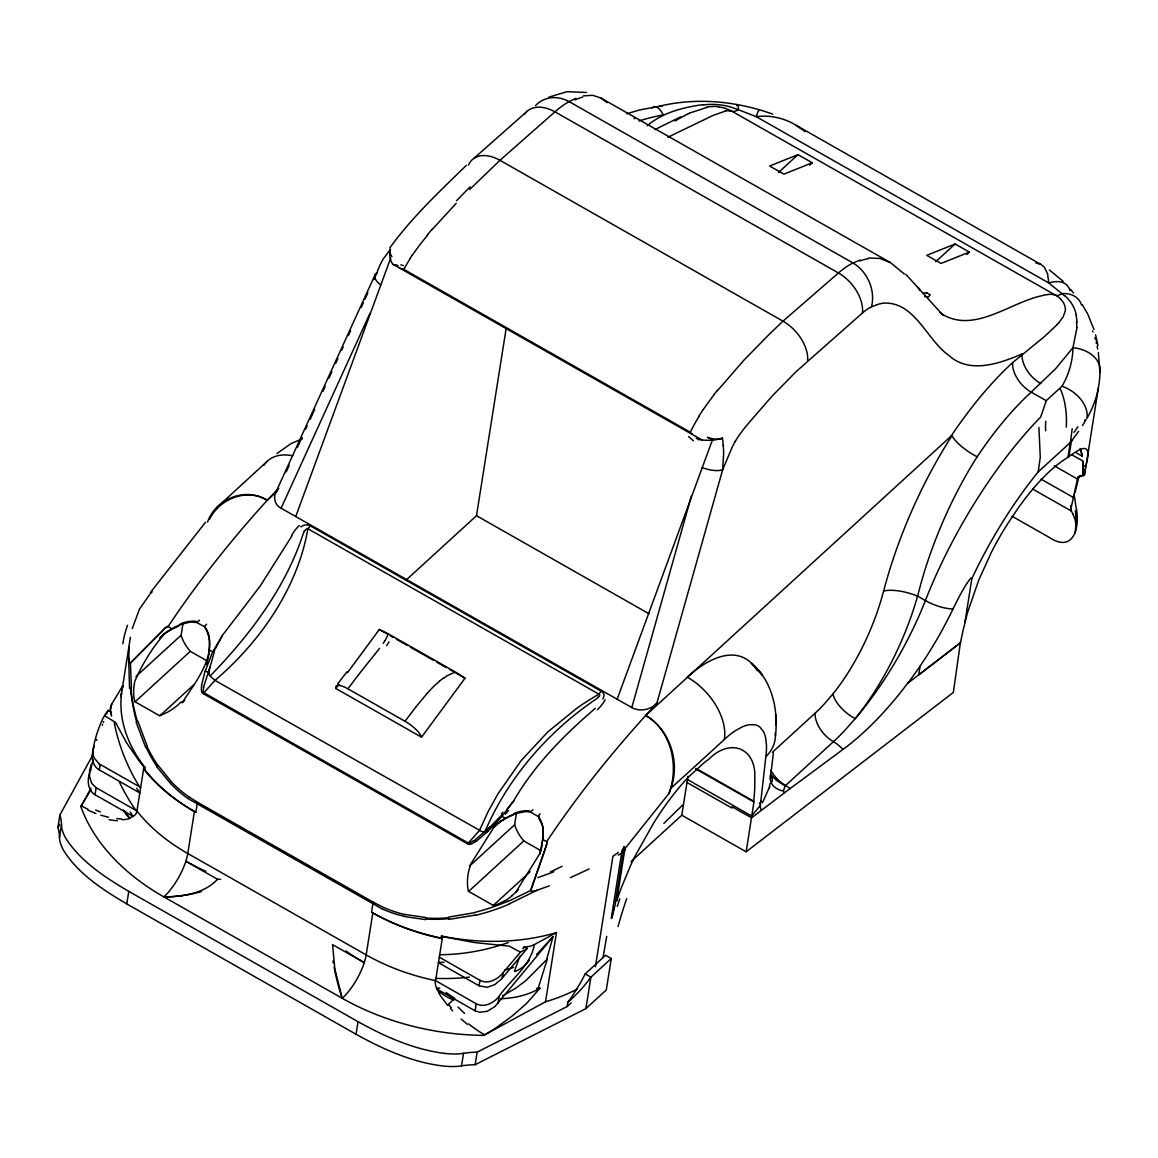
<?xml version="1.0" encoding="UTF-8"?>
<svg xmlns="http://www.w3.org/2000/svg" width="1158" height="1158" viewBox="0 0 1158 1158"><rect width="100%" height="100%" fill="white"/><g stroke="black" fill="none" stroke-linecap="round" stroke-linejoin="round"><path stroke-width="1.5" d="M129.146 647.018L128.799 660.769A12.304 9.915 -35.3 0 0 128.871 661.232L128.943 661.464A4.979 3.995 -37.6 0 0 129.45 662.694M723.229 445.121L722.491 438.173A15.633 10.74 9 0 1 720.985 438.593M209.468 644.499L209.468 643.37M971.924 578.131L964.932 622.411A194.428 67.844 -60.4 0 1 967.9 611.467L978.771 580.013L991.798 551.454A116.987 40.819 -60.4 0 1 1011.18 518.466A117.609 41.037 -60.4 0 1 1067.951 457.352C1079.517 448.696 1092.255 440.532 1086.494 463.041M753.105 664.851L762.384 675.071L751.209 662.883C772.096 680.484 778.437 709.521 775.484 735.677M209.468 644.789L209.439 645.918M167.751 626.478L167.273 626.637A7.874 7.339 -36.6 0 0 165.927 627.477L165.695 627.766A31.932 29.905 -36.4 0 0 164.972 628.389L130.434 663.056L131.447 687.678M1077.027 327.497L1072.93 347.733A163.35 112.239 9 0 1 1062.031 386.222A30.687 21.539 30.2 0 1 1086.971 418.241A194.037 133.315 9 0 0 1099.926 372.514L1098.349 352.495M1071.034 505.568L1070.875 510.157L1072.742 513.674M1085.495 469.337C1082.773 483.291 1082.875 470.105 1082.976 465.169A117.609 41.037 -60.4 0 0 1082.773 460.985L1071.801 454.747M128.625 658.178L129.58 688.431M1082.947 475.663L1083.092 472.725A185.816 64.834 -60.4 0 0 1082.802 460.956M1038.9 427.447L1040.275 457.323L1038.205 471.769M209.439 646.193L208.686 653.358M133.792 688.445L134.473 682.988A58.609 55.613 -41 0 1 134.748 681.396C141.898 664.924 151.944 648.176 163.871 634.642M1085.089 468.701L1084.554 475.084M1072.192 428.735L1070.875 439.041M542.755 838.899L542.943 831.56M184.817 700.329L182.168 702.761C195.702 681.469 220.136 652.605 204.763 627.231M546.634 841.692L542.697 839.463L542.899 830.735M761.356 810.267A17.529 8.728 42 0 1 760.328 805.635L765.858 756.666A98.662 34.422 -60.4 0 0 766.48 745.477L765.727 738.37A96.317 33.611 -60.4 0 0 763.354 731.393L759.995 727.195A92.857 32.395 -60.4 0 0 754.944 724.778L749.458 724.691A89.629 31.28 -60.4 0 0 742.307 726.862L735.591 730.553A87.849 30.658 -60.4 0 0 727.89 736.285L670.858 788.309L668.962 793.505L624.973 848.582L616.678 900.967L618.314 896.133A173.772 60.636 -60.4 0 1 621.528 887.26L630.98 864.577A117.305 40.935 -60.4 0 1 634.787 856.616L653.459 823.352A153.956 53.717 -60.4 0 1 663.78 807.662A126.787 44.236 -60.4 0 1 682.598 783.459A103.815 36.216 -60.4 0 1 689.271 776.294L703.572 763.223A160.976 56.163 -60.4 0 1 709.391 758.722C730.437 737.646 756.724 748.111 754.741 778.567A195.065 68.061 -60.4 0 1 754.176 796.226L753.612 801.799L695.596 768.825M542.451 841.055L542.624 839.478L542.494 841.374M770.273 778.914L773.414 752.772M201.506 685.579L204.879 671.958L212.652 651.867L209.178 649.884M121.358 694.293L121.199 695.48M542.378 841.678L539.614 853.924L515.686 892.34L512.154 895.481M121.127 696.016L121.025 696.812M542.335 841.996L542.045 844.298M603.029 957.565L606.72 936.315M696.016 768.449L754.032 801.423L746.157 851.796L681.773 815.203L687.953 776.265M1086.392 463.649L1086.204 464.879M130.391 637.247L122.126 689.705M971.866 578.624L971.88 578.58A192.865 67.294 -60.4 0 1 1038.133 471.972L1070.296 442.544A30.687 21.076 9 0 0 1071.338 441.531L1068.935 456.73M443.977 1053.302A57.639 39.604 9 0 0 459.596 1053.852L463.533 1053.302A70.131 48.187 9 0 1 477.139 1052.144L567.145 1006.548L567.825 1002.278A70.131 24.463 -60.4 0 0 585.181 973.921L605.562 955.263L611.279 958.52L606.3 989.974L585.905 1008.618L475.142 1064.723A70.131 48.187 9 0 0 461.55 1065.881L457.569 1066.373A58.986 40.53 9 0 1 440.185 1065.635C410.294 1061.452 382.256 1048.815 356.056 1034.268L126.772 903.935C103.279 889.995 79.005 874.536 63.994 851.087A57.639 39.604 9 0 1 59.68 840.245L59.492 837.364A70.131 48.187 9 0 0 57.9 827.55L59.898 814.971L93.465 753.771M59.492 837.364L61.49 824.771A70.131 48.187 9 0 0 59.898 814.971M90.15 771.431L93.19 759.416M136.919 811.744A19.049 12.145 47.4 0 1 133.127 816.376L95.043 794.764L96.157 787.715L91.714 783.329L89.542 776.729L89.6 770.866L91.265 764.454M139.814 792.926L98.995 769.737C103.192 762.586 91.728 760.488 93.176 752.512C92.206 740.961 109.503 695.263 111.559 716.093M104.698 715.803L115.554 722.447L126.497 742.683L139.293 761.139A255.556 175.596 9 0 0 143.939 766.871L136.948 810.962L96.157 787.715M189.043 796.936L197.815 802.465A2.634 0.912 -60.4 0 0 197.106 804.303L195.847 812.323A177.073 121.662 9 0 1 144.721 769.578L145.054 767.508A177.073 121.662 9 0 1 122.878 685.55L111.675 704.18L110.01 711.519M126.772 903.935L128.755 891.356C105.624 877.677 81.928 862.435 66.701 839.724A58.986 40.53 9 0 1 61.649 827.68L61.49 824.771M135.978 676.504L181.126 635.206L183.065 622.917M144.721 769.578L143.606 768.941A175.321 120.461 9 0 0 194.414 811.512L187.77 853.489A35.058 12.231 -60.4 0 1 163.843 896.885L342.247 998.297A210.394 144.562 9 0 0 483.595 1035.382L545.519 1001.8A177.073 121.662 9 0 0 577.075 989.149M371.544 912.2A177.073 121.662 9 0 0 441.126 938.052L442.095 938.602A175.321 120.461 9 0 1 372.818 912.924L371.544 912.2L372.804 904.181A2.634 0.912 -60.4 0 1 373.513 902.343L197.815 802.465M372.818 912.924L366.174 954.901A35.058 12.231 -60.4 0 1 342.247 998.297L334.923 969.521L332.563 944.653L364.032 962.53M356.056 1034.268L358.054 1021.689L128.755 891.356M406.067 580.129L476.503 515.701L506.133 328.597M441.126 938.052L441.444 935.997A177.073 121.662 9 0 0 556.477 932.595L545.519 1001.8M441.444 935.997L442.559 936.619L435.596 980.667L476.242 1003.769C484.001 1007.967 493.308 1003.117 498.533 997.052C510.403 979.567 530.378 966.51 534.359 944.581L556.477 932.595M461.55 1065.881L463.533 1053.302M504.7 994.65L515.628 988.295L525.732 980.725L546.576 959.765L552.988 936.721L494.958 1006.548L487.359 1011.252L479.441 1012.266L475.127 1010.818L476.242 1003.769M522.808 948.474L524.183 946.911L527.223 948.46L501.284 979.234L494.64 984.676L487.069 987.282L479.094 985.791L479.962 980.305L439.302 957.203M475.142 1064.723L477.139 1052.144M493.916 827.232L469.497 866.083L514.644 824.785L516.584 812.496M498.056 1003.349L499.17 996.314M502.007 978.394L503.426 972.286L520.449 952.122L527.223 948.46M585.905 1008.618L590.898 977.164L611.279 958.52M595.429 966.727L612.929 856.283L618.343 852.476M622.02 850.594L611.236 918.584L614.869 906.005L624.278 846.527L622.816 849.132A34.031 11.233 -61.7 0 0 622.338 850.001L624.828 848.684M770.084 783.329L769.332 786.991M967.306 582.821L964.788 586.831A89.933 35.594 -57 0 0 958.94 597.181L952.991 608.963A178.26 70.537 -57 0 1 927.037 655.573L920.06 666.168L918.656 674.984L960.358 642.849L960.575 641.619M1067.951 457.352L1070.774 439.664M1075.087 492.251L1079.097 476.199L1077.881 477.313L1070.672 509.824L1070.745 505.641M1085.828 467.325L1085.668 468.324M1098.291 388.306L1085.9 466.833L1082.976 465.169M121.561 693.02L121.054 695.147M208.672 653.836L208.483 654.603M203.432 687.519L210.032 667.022M110.777 713.95L111.052 712.648M111.66 704.238L111.675 704.18A18.267 12.55 9 0 0 110.98 712.054M136.818 811.613L136.948 811.005A175.321 120.461 9 0 0 187.77 853.489L366.174 954.901A175.321 120.461 9 0 0 435.437 980.58M381.214 630.401L383.559 631.443A26.634 8.063 36.4 0 1 387.916 633.643L388.002 634.454M132.229 628.577L139.481 609.18L149.889 594.184M93.176 749.327C91.091 756.348 92.09 765.713 98.995 769.737M769.028 788.12L762.471 802.812M735.258 441.459A22.045 8.902 -63.8 0 0 732.059 447.495L722.664 469.685L656.875 703.224C650.666 709.84 639.853 712.011 631.805 707.567L691.442 495.856M612.162 915.356L614.16 908.769M93.32 748.821L94.391 745.766M547.401 958.882L538.238 987.919M214.577 650.854L209.366 669.527A14.084 12.13 -77.8 0 0 208.874 673.276M785.211 785.804L783.358 791.001A17.529 12.637 -1.2 0 1 770.49 778.06L770.374 776.207A52.79 35.391 9.9 0 0 770.287 775.455M89.731 772.589C87.067 779.985 87.559 790.349 95.043 794.764M544.607 850.754L546.359 845.181A31.932 29.254 -39.8 0 0 546.576 844.269L546.677 843.936A8.106 7.469 -38 0 0 546.894 842.431L546.88 842.445A7.874 7.295 -36.9 0 1 546.75 843.95L546.692 844.182A30.701 28.183 -39.5 0 1 546.475 845.195L530.726 890.632M373.86 279.686L376.943 272.868M544.463 851.188L530.596 890.516L507.783 901.604M670.858 788.309C680.383 762.225 670.077 729.583 645.715 715.47C609.846 755.117 576.366 797.08 546.706 841.577M387.829 634.989L385.267 640.258M1046.181 400.856L1040.709 417.01A219.151 76.471 -60.4 0 0 925.387 600.568A157.792 55.063 -60.4 0 1 855.212 718.655L844.298 730.973A157.546 60.781 -62.7 0 1 833.442 741.685L785.544 785.5A26.301 16.762 47.5 0 1 770.808 770.316M514.557 970.94L519.884 956.117M668.962 793.505C678.617 768.159 672.566 733.883 648.885 717.468M377.276 271.869L378.101 269.64M295.739 516.555L390.029 259.957A60.419 21.076 -60.4 0 1 390.767 258.191M617.142 699.244L711.432 442.646A60.419 21.076 -60.4 0 1 712.749 439.548A19.643 7.99 20.1 0 1 707.379 437.304M90.44 770.663L90.845 769.607M96.461 740.396L96.823 739.441M102.266 725.284L102.628 724.343M103.352 722.462L103.713 721.521M106.623 713.965L108.07 710.187M121.431 689.806L122.748 686.39M215.388 648.639L222.597 635.12L260.261 585.948L291.917 535.893M278.47 488.546C272.463 493.988 273.621 504.7 281.09 508.217L631.805 707.567M207.528 522.084C215.692 498.606 245.843 486.635 267.18 500.314L277.616 490.76M484.855 831.791C508.044 777.655 547.806 731.769 596.457 698.839A36.347 28.704 -15.5 0 0 597.933 697.333M375.149 274.62L275.532 493.004M286.214 471.856L289.211 465.284M297.447 447.22L301.948 437.362M305.683 429.155L307.188 425.869M310.185 419.297L314.672 409.44M322.923 391.375L325.166 386.439M328.915 378.232L331.912 371.66M335.646 363.453L337.904 358.517M341.639 350.309L343.144 347.024M348.384 335.531L350.628 330.609M361.122 307.608L363.366 302.687M364.871 299.401L367.868 292.829M281.09 508.217L370.039 313.167M303.642 532.39C285.983 587.815 249.202 635.785 210.177 675.997M1071.425 441.314L1072.076 440.272M602.913 699.085L603.839 696.682A8.338 6.528 1.1 0 0 603.911 694.525A6.34 4.95 1.8 0 0 601.248 691.225L310.416 525.891A6.861 5.443 2.1 0 0 303.439 525.442L300.819 526.876M90.932 788.12L89.137 791.565A129.479 25.186 -70.2 0 1 80.828 806.489A210.394 144.562 9 0 0 163.843 896.885C182.674 896.582 204.069 893.744 217.545 879.284L220.599 879.313M404.417 268.135L403.78 269.336L690.11 432.108M57.9 827.55L59.623 824.424M304.395 530.914L307.29 528.395L599.554 694.525L599.641 695.683A5.066 4.125 -12.6 0 1 599.251 696.204L598.078 697.434M222.365 635.539L213.969 649.841M209.482 519.334C219.542 498.765 246.958 487.692 267.18 500.314L278.716 488.271M213.825 650.072L213.188 651.143M735.243 441.415L737.501 437.767A53.586 21.626 -63.8 0 1 740.773 433.063L743.943 428.865A134.386 54.238 -63.8 0 1 747.171 424.841L771.836 396.398L796.183 371.573L862.522 312.921A54.194 21.872 -63.8 0 1 871.453 306.899L877.214 304.612M1086.19 419.572L1082.498 425.536M80.843 806.446L90.903 789.713M513.472 801.191C534.287 765.091 563.859 735.272 595.284 708.334M385.006 640.678L383.24 643.37M698.795 416.315L703.21 409.498M409.671 259.074L412.234 255.122M168.171 626.42C197.83 581.909 231.311 539.946 267.18 500.314M502.311 815.883L513.891 800.699M389.841 247.87C411.857 217.371 439.591 191.446 466.428 165.29M1078.619 431.312L1072.54 439.62M751.86 815.84L752.526 814.914A35.044 12.231 -60.4 0 1 754.973 811.83L760.328 805.635M536.603 988.353L539.932 988.252L526.601 1003.436L512.415 1015.841L495.928 1027.899A124.282 60.274 -49.4 0 1 483.581 1035.397M150.424 592.505L205.531 522.229M463.837 677.459L464.054 677.604A7.136 2.157 36.4 0 0 465.009 678.241L421.526 737.183L335.82 688.474L338.99 684.175M347.414 672.755L379.303 629.518A6.355 1.925 36.4 0 0 380.114 629.909L380.533 630.097M335.834 688.474A17.529 5.312 36.4 0 1 347.878 688.807L358.444 674.868M421.541 737.183A17.529 5.312 36.4 0 0 405.011 721.275L415.794 707.104M337.76 683.813L346.98 671.741M379.52 648.408L375.395 653.619M358.662 674.593L369.547 660.856M711.504 398.077L714.124 394.748M416.011 706.829L427.273 693.208M772.429 752.237L815 713.299A130.318 56.699 -66 0 0 823.989 704.339L832.906 693.975A26.301 12.231 38.7 0 0 855.212 718.655A158.038 66.585 -65 0 0 917.556 596.153L925.387 600.568A26.301 9.496 21.3 0 0 952.991 608.963M375.018 654.096L369.807 660.538M512.024 802.972L506.755 809.543M512.458 802.436L513.066 801.683M552.988 936.721L536.559 954.539M717.381 390.738L743.508 360.645L768.579 334.952L782.982 321.171L838.435 272.984A89.325 34.161 -62.5 0 1 852.997 262.982L860.278 260.014M475.127 1010.818L437.015 989.135L437.941 987.991A217.371 202.549 -51.3 0 0 439.751 988.107M426.737 235.856L427.707 234.698M502.876 972.937C497.636 979.379 488.039 984.633 479.962 980.305M1058.615 323.039L1063.203 316.713L1065.259 311.053A29.08 16.805 18 0 0 1063.884 303.497A22.48 13.216 15.5 0 0 1060.438 298.909M431.992 229.718L456.165 203.359M490.239 826.798L473.738 841.157M427.476 692.962L433.454 686.622M201.97 692.035A3.879 3.619 -42.7 0 0 203.287 693.671L467.644 843.893A2.634 0.912 -60.5 0 1 468.295 843.01L479.354 830.662L488.184 811.526L498.099 793.621L521.259 760.488L547.647 732.059L577.162 707.972A236.102 209.395 -16 0 1 598.672 694.351A17.529 6.123 -60.4 0 1 601.263 691.21M648.104 716.932L645.715 715.47L656.875 703.224M1057.109 324.703L1044.444 336.573L1012.599 362.642A244.801 98.806 -63.8 0 0 951.08 436.132L645.715 715.47M150.641 593.374L152.19 591.81M447.654 1005.115L454.472 998.572M469.583 189.55L499.966 160.311L554.957 111.834A89.325 28.081 -58.4 0 1 569.114 101.629L575.844 98.343M502.268 814.508L486.736 830.474L487.677 831.531L502.065 816.39L505.554 818.344L516.511 813.278L526.079 811.555L530.48 812.019L537.804 816.274M433.671 686.404L440.083 680.643M663.809 823.468L682.554 805.128M487.677 831.531L475.924 841.548M266.948 461.535L216.647 507.725M919.249 290.05L919.51 288.689L917.802 287.358M917.643 596.124A220.396 98.039 -66.7 0 1 977.135 456.744L977.149 456.788A218.413 89.542 -64.3 0 1 1031.213 392.128L1055.792 368.548L1072.93 347.733A30.687 22.19 1 0 1 1099.926 372.514M159.905 638.101L166.289 632.254M199.451 620.167L196.961 622.439L190.115 622.121L181.734 624.148L167.62 631.689M206.616 624.234L204.126 626.507L196.397 622.324M207.253 660.986L190.288 651.346L135.11 701.82L159.79 715.847L193.951 684.61M778.567 172.412L797.963 154.665L812.25 162.786L809.659 165.16M935.693 261.737L955.089 243.991L969.376 252.097L966.785 254.471M493.424 827.68L501.096 820.66M532.97 809.746L530.364 811.99M540.135 813.813C535.01 817.49 545.143 824.728 542.841 831.053M540.772 850.565L523.807 840.925L468.628 891.399L493.308 905.426L530.089 871.786M1062.031 386.222L1046.239 400.668L1031.213 392.128A26.301 16.762 47.5 0 1 1012.599 362.642M515.686 892.34L518.335 889.909M631.081 861.581L681.773 815.203M567.145 1006.548L571.082 1002.944M494.148 827L497.39 824.207M473.81 158.429L527.498 110.965M164.885 628.302L130.391 663.056M440.315 680.441L443.832 677.821M276.892 453.516L291.15 443.514L302.426 438.766M686.955 782.49L731.914 808.038L732.117 806.793L751.542 817.823L788.236 789.959A78.86 31.252 -56.9 0 0 790.089 788.598L842.923 749.472A173.483 68.742 -56.9 0 0 907.525 683.437L960.358 642.849L953.352 692.441L746.157 851.796M647.177 125.73C662.752 112.5 683.104 107.361 702.935 104.64M501.139 821.268L508.42 816.723M675.143 121.025L675.939 120.548M676.721 120.07L678.298 119.129M485.26 831.618L486.476 830.416M504.439 900.91L499.402 903.457M679.08 118.666L686.998 114.324M549.341 885.856L536.95 890.285L508.927 904.051M174.366 627.433L172.035 628.765L168.084 626.55M539.932 988.252L537.732 989.453A73.2 50.301 9 0 1 500.835 998.703M174.626 627.289L179.186 625.074M508.68 816.578L513.848 814.19M589.176 868.963L570.387 877.648M680.73 116.813L654.994 129.537M502.63 995.648L503.672 995.156M689.386 113.151L706.988 107.404M667.934 137.209L713.183 115.38L725.27 111.125M1079.792 475.938L1081.167 475.388M1022.036 354.015C999.354 363.554 969.449 374.439 948.445 355.086C926.863 339.916 914.791 301.514 883.67 303.135A114.063 46.031 -63.8 0 0 877.214 304.612M1083.222 474.592L1084.264 474.187M548.993 97.113L566.928 91.699L586.455 92.466M536.95 890.285L536.603 890.401A20.395 19.396 2.2 0 1 534.012 891.081A8.251 8.034 6.2 0 1 532.043 891.385M1077.881 477.313L1083.005 475.62M454.529 672.436L447.451 675.548A67.323 56.785 65.8 0 0 443.977 678.038M626.739 113.759L639.549 109.981L662.405 105.696L659.727 106.116C697.348 97.2 736.604 101.209 772.748 114.121M129.537 817.953L133.17 816.448L130.174 811.975M199.408 892.152L201.434 891.588M167.751 626.507L167.461 626.594A8.106 7.513 -36.4 0 0 165.999 627.564L165.637 627.708A30.701 28.82 -36.5 0 0 164.87 628.287M797.963 154.665L769.621 166.014L783.908 174.134L812.25 162.786M955.089 243.991L926.747 255.325L941.034 263.445L969.376 252.097M474.737 912.678L448.508 917.107M475.46 915.066L448.87 919.409M928.6 296.723L930.25 294.812L926.69 292.844M583.314 95.882L592.635 95.303L600.828 97.967L890.328 262.533L904.355 273.997M928.398 296.766L924.634 296.549M868.587 258.031L879.834 258.422L890.328 262.533M1047.918 294.523L1044.038 295.145A175.191 66.281 -60.4 0 0 1040.897 295.97C1009.067 302.991 973.429 334.358 941.034 313.471M121.402 818.88L116.784 818.605M483.755 831.864L482.524 831.705M425.536 917.454L404.895 914.473M425.594 919.64L404.649 916.543M729.627 110.821L732.044 111.313L1055.647 295.247A20.801 12.463 14.3 0 1 1059.86 298.272L1060.569 298.865M1035.788 262.938L1040.666 264.299L1044.111 266.933L1047.57 273.679L1048.786 282.957L1064.506 295.782M443.977 1053.36C413.435 1049.307 384.76 1036.555 358.054 1021.689M108.519 817.273L100.76 815.189M442.559 936.619L474.476 942.54L509.115 946.144L520.449 952.122M205.212 670.974L208.093 672.205M481.742 831.516L215.012 680.412C254.543 646.468 287.401 602.348 302.499 551.845A236.102 209.395 -16 0 0 307.84 529.047A17.529 6.123 -60.4 0 1 310.416 525.891M403.664 269.322L400.017 268.193M725.979 108.678L726.978 109.011A20.801 12.391 12.8 0 1 732.073 111.284A26.301 9.177 -60.4 0 0 738.283 109.677L756.232 116.668L1048.786 282.957A30.687 17.906 -41.1 0 1 1069.804 290.354M95.868 813.495L94.724 813.046M94.276 812.873L87.863 810.108M699.707 439.186L699.852 439.258A8.699 8.685 15.1 0 0 701.907 439.982M382.198 908.958L188.204 798.687A135.283 126.772 -58 0 1 170.298 783.242L156.967 766.958M785.11 785.761L776.656 780.55L770.504 774.268M977.019 456.715L974.964 455.615A26.316 7.845 33.4 0 1 951.977 435.712A246.553 107.274 -66 0 0 883.626 591.116M633.991 118.275L634.758 118.681M373.513 902.343L382.762 907.047A132.142 123.834 -59.2 0 0 404.88 914.545M759.387 110.502A30.687 1.838 -76 0 0 756.232 116.668C769.795 114.859 783.879 117.899 795.56 124.977L1040.666 264.299M1075.883 452.575L1082.151 456.136A117.609 41.037 -60.4 0 0 1080.761 450.751M1054.214 465.805L1077.591 479.094M1041.1 479.151L1073.683 497.665M1032.618 489.023L1071.353 511.04M1012.222 516.338L1048.83 537.153C1074.523 554.436 1080.602 525.399 1075.768 505.901A194.341 144.171 5.5 0 0 1073.958 494.582M392.88 264.227L701.922 439.895A33.611 23.001 8.8 0 0 722.462 437.999M476.503 515.701L648.958 613.726M687.432 779.508L751.716 816.043M388.191 633.802L455.615 672.132A26.243 7.947 36.4 0 1 460.319 675.071L463.461 677.198M379.303 629.518L387.09 633.947M390.217 635.713L393.329 637.479M396.441 639.259L407.355 645.455M410.468 647.235L433.845 660.509M436.957 662.289L446.308 667.601M449.434 669.367L452.546 671.148M455.659 672.914L465.009 678.226M347.878 688.807L405.011 721.275M468.295 843.01L203.967 692.759A2.157 1.954 -24.9 0 1 203.272 691.543A15.937 13.896 -39.3 0 1 203.736 687.548M585.181 973.921L590.898 977.164A72.303 36.188 -47.9 0 1 567.825 1002.263M143.939 766.871L145.054 767.508M194.414 811.512L195.847 812.323M99.863 764.251L140.683 787.454M438.433 962.674L479.094 985.791M186.105 861.393L217.545 879.284M601.234 98.198L606.951 102.628M795.56 124.977L802.856 130.029M1049.438 269.944L1063.203 281.394M940.6 313.167L939.746 312.559M467.296 1024.251L461.13 1019.011M803.84 130.825L804.81 131.65M692.339 434.12L690.182 432.18M905.759 274.258L943.09 315.251M452.691 1010.92L450.404 1008.488M128.9 817.287L126.294 813.379M171.355 781.737L158.299 765.554M128.668 817.056L127.163 815.406M210.466 676.33L214.925 680.354L203.967 692.759A2.634 0.912 -60.2 0 0 203.301 693.642M127.105 815.333L126.294 814.392M447.538 1005.216L441.256 996.864M126.121 814.161L124.181 811.686M1070.455 289.254L1073.509 292.988M124.08 811.555L123.298 809.992M440.706 996.01L438.795 992.811M1082.31 304.728L1087.883 314.368L1093.948 329.48M783.546 791.319L784.227 792.68M125.657 812.279L125.078 811.165M145.503 746.968L136.123 722.172M147.023 745.752L137.831 721.173M1092.559 330.884L1092.935 331.897M1094.875 337.687L1095.482 339.757M1096.134 342.16L1096.481 343.55M1095.598 334.894L1097.972 345.489M1097.133 346.314L1097.712 349.065M1076.115 314.658L1077.07 322.141M334.083 966.988L334.474 968.928A96.244 24.405 84.6 0 0 341.335 995.735M332.983 961.053L333.345 963.051M723.258 445.656L723.446 448.146A112.355 81.234 51 0 1 723.663 453.039L722.664 469.685A17.529 6.644 15.7 0 1 701.893 467.456M209.424 641.952L209.468 643.081M775.918 725.082L775.599 714.139M1085.335 419.514A99.863 18.774 -48.9 0 1 1084.554 420.832M1077.939 426.766A143.447 52.689 -38.3 0 1 1074.002 432.325M1072.062 440.749A15.025 3.373 -61 0 1 1072.496 440.141M1075.391 510.548A193.922 146.719 4.1 0 1 1075.189 532.854M1072.67 513.674A28.993 18.485 47.5 0 1 1075.956 529.322M638.84 121.04A163.35 112.225 9 0 1 663.288 114.888A30.687 10.147 79.7 0 0 652.157 107.94M380.49 284.767A17.529 7.57 24.5 0 1 376.857 273.114M842.923 749.472A26.301 16.762 47.5 0 0 833.442 741.685A26.301 16.762 47.5 0 1 815 713.299M785.544 785.5A26.301 16.762 47.5 0 1 790.089 788.598M960.778 641.474A217.212 85.822 -57 0 1 965.121 622.295M1060.467 389.334A46.465 22.147 -89.5 0 1 1066.257 427.215M1040.651 383.486A26.301 16.777 47.5 0 1 1022.036 354.001M190.288 651.346A31.092 19.816 47.5 0 1 181.126 635.206M134.921 701.878A38.706 36.535 -43.4 0 1 133.677 689.198M208.773 654.617A73.721 67.005 -42.9 0 1 206.37 664.417M159.746 637.928A73.808 70.479 -37 0 1 167.476 631.486M163.712 634.454A66.078 62.85 -37.3 0 1 171.92 628.62M181.198 701.835A49.07 44.192 -45.2 0 1 159.703 715.499M523.807 840.925A32.424 20.67 47.5 0 1 514.644 824.785M499.431 903.515A34.335 31.961 -48.1 0 1 493.322 905.513M512.27 895.626A54.397 50.026 -46 0 1 505.351 900.606M542.291 844.196A73.808 67.077 -42.9 0 1 539.889 853.996M493.265 827.507A73.808 70.479 -37 0 1 500.994 821.065M497.231 824.033A66.006 62.778 -37.3 0 1 505.424 818.185M468.368 891.472A49.07 46.161 -44.9 0 1 470.148 866.271M923.056 292.931A12.217 2.996 18.7 0 1 927.167 293.249M920.045 666.168A177.478 70.334 -56.9 0 1 907.655 683.437M529.249 960.185A30.166 29.413 -63.7 0 1 514.774 971.576M513.703 967.364A222.394 201.116 -43.9 0 1 504.526 970.158M469.439 977.106A222.394 201.116 -43.9 0 1 435.915 978.351M534.345 944.581A18.282 12.564 9 0 1 524.183 946.926M364.104 962.457A172.672 118.637 9 0 1 346.039 951.008M454.674 998.326A123.761 105.103 13.6 0 1 446.119 992.493M454.008 999.991A36.347 29.876 19.2 0 1 436.552 988.903M483.755 1034.34A90.078 56.453 47.3 0 1 468.541 1023.86M451.302 1007.677A72.332 48.911 47.5 0 1 448.508 1004.478M464.546 1013.337A100.688 47.16 46.2 0 1 458.003 1007.026M436.986 989.135A18.745 11.942 47.5 0 1 435.205 980.464M444.035 962.356A201.912 186.38 -48.7 0 1 438.491 962.255M508.174 942.598A208.498 187.639 -42.9 0 1 439.548 954.728M129.841 818.503A51.705 33.582 49.6 0 1 122.024 819.705M87.907 809.239A86.199 54.252 47.2 0 1 80.973 805.577M100.399 811.874A95.969 59.999 46.8 0 1 95.709 810.079M117.494 820.704A87.936 57.495 49.4 0 1 109.055 819.69M199.379 892.094A95.868 68.09 -8.4 0 1 166.463 896.958M205.849 871.308A172.672 118.637 9 0 1 186.177 861.32M139.684 793.013A201.941 190.766 -46.7 0 1 136.731 788.294M136.485 811.251A222.481 211.755 -37 0 1 119.361 781.954M140.176 787.773A208.498 198.64 -34.8 0 1 114.251 722.751M439.041 992.768A30.426 18.716 48.6 0 1 437.246 989.135M611.844 918.135A190.057 62.894 -60.8 0 1 612.77 914.936M625.306 849.755A26.634 15.141 -72.3 0 1 618.256 855.082M618.039 926.603A194.544 57.9 -62.4 0 1 626.681 898.666M562.079 866.314A130.087 9.452 -24.5 0 1 550.47 871.873M205.067 627.028A29.486 26.837 -26.2 0 1 209.497 641.112M214.201 650.724A35.594 34.465 60.7 0 1 215.026 648.48M201.738 692.093A17.066 15.894 -42.2 0 1 201.724 685.608M469.83 843.082A2.837 2.562 -22.9 0 1 468.889 843.183M473.419 840.751A16.009 14.678 -23.9 0 1 469.699 842.778M475.779 841.374A17.095 15.734 -41.1 0 1 469.815 844.443M469.772 844.269A4.444 4.14 -42.4 0 1 468.512 844.225A3.431 3.199 -42.7 0 1 468.064 844.095M502.919 812.207A36.984 20.612 -44.5 0 1 501.472 813.698M508.492 810.528A46.059 31.758 -43.7 0 1 505.395 814.175M180.098 624.191A29.515 28.443 -34.8 0 1 196.078 621.281M513.645 813.756A29.486 28.4 -34.8 0 1 529.611 810.875M137.353 721.318A205.444 196.744 -25.4 0 1 130.68 687.794M158.096 765.699A158.241 149.396 -47.3 0 1 146.719 745.911M189.029 796.965A132.142 123.935 -57 0 1 171.312 781.78M157.155 766.828A161.005 151.336 -51.5 0 1 145.836 746.78M136.673 721.999A207.224 196.802 -36.4 0 1 130.565 688.286M448.522 917.758A158.241 147.471 -53.2 0 1 425.464 918.019M508.724 904.34A205.444 186.163 -43.9 0 1 475.142 915.428M507.957 901.185A207.224 182.009 -39.3 0 1 475.07 912.33M448.855 918.641A161.005 148.731 -48 0 1 425.666 919.032M404.692 916.412A135.283 126.613 -55.9 0 1 382.212 908.914M532.043 891.255A1.621 1.592 4.7 0 1 531.464 891.182M538.6 816.622A29.515 26.866 -26.2 0 1 543.015 830.72M917.585 596.138A26.301 8.352 14.7 0 0 883.583 591.13A131.795 57.335 -66 0 1 832.92 694.033M772.024 776.425A26.431 11.985 -60.6 0 1 772.241 781.621M1080.081 448.436A113.716 39.676 -60.4 0 1 1082.252 456.006M391.954 256.656A16.516 11.348 9 0 1 390.058 249.259M392.707 264.256A33.698 23.16 9 0 1 390.507 249.346L383.153 259.045A123.428 87.82 53.3 0 0 378.304 269.163M723.388 445.584A6.586 4.444 -65.9 0 1 723.388 445.063M721.072 438.752A16.328 11.218 9 0 1 707.827 437.406M605.113 699.779A50.706 39.401 -2.7 0 1 597.412 709.68M209.569 675.375A3.59 3.083 -78.5 0 1 209.005 673.276M303.7 532.419A38.865 34.175 4.3 0 1 304.453 530.943M291.498 535.676A49.505 42.455 24.7 0 1 299.343 525.544M389.045 641.836A82.696 33.539 -33.4 0 1 386.685 645.599M263.763 465.458A52.602 33.524 47.5 0 1 292.873 455.818M775.281 732.797A52.602 37.722 7.1 0 1 765.858 756.666M761.11 801.119A25.664 15.922 -73.8 0 1 759.301 803.797M769.636 787.02A40.747 23.623 -53.2 0 1 769.375 788.033M687.476 677.271A52.602 33.524 47.5 0 1 724.343 739.383M687.476 676.952A140.871 61.287 -66 0 1 757.245 670.699M862.522 312.921A35.058 23.174 49 0 0 838.435 272.984L554.957 111.834A35.058 23.247 48.6 0 0 524.342 114.468M807.691 360.254A35.087 22.509 47.8 0 0 782.982 321.171L499.966 160.311A35.102 22.523 47.7 0 0 468.498 165.058M690.443 431.948A56.814 18.875 -61.6 0 1 698.969 416.591M703.253 409.614A93.32 33.539 -61.9 0 1 711.519 398.251M714.095 394.4A180.257 64.631 -61.9 0 1 717.352 390.391M699.345 439.939A18.933 17.804 19.9 0 1 696.219 438.1M693.425 440.691A31.541 24.217 26.7 0 1 688.619 436.537M871.453 306.899A35.058 28.704 65.1 0 0 852.997 262.982L569.114 101.629A35.058 29.355 60.8 0 0 535.561 105.595M1058.499 322.995A162.771 90.787 10 0 1 1056.993 324.66M859.974 260.941A149.035 57.828 -62.5 0 1 868.326 258.697M1047.947 294.45A102.744 38.807 -60.2 0 1 1052.897 294.494L1055.647 295.247A26.301 9.177 -60.4 0 0 1061.886 293.625A30.687 21.394 -36.7 0 1 1081.558 305.046M403.375 265.602A31.034 12.55 4.5 0 1 400.842 264.878M398.164 265.674A20.612 13.085 -10.3 0 1 395.689 264.719M394.661 265.5A10.929 8.251 -32.7 0 1 393.184 264.516M456.513 200.783A381.156 114.324 -57.5 0 1 470.076 186.916M427.693 234.408A155.143 52.863 -58.9 0 1 431.992 229.429M412.32 255.267A86.242 29.239 -58.9 0 1 426.766 236.246M404.547 268.164A54.585 19.672 -59.1 0 1 409.787 259.175M725.299 111.038A102.744 32.916 -60.7 0 1 729.656 110.763M575.121 99.935A149.035 45.191 -57.4 0 1 582.706 97.084M718.553 106.97A22.48 13.201 13 0 1 726.052 108.534M706.771 107.158A29.08 16.559 12.9 0 1 718.496 106.637M687.143 114.439A162.771 98.039 18.2 0 1 689.517 113.267M122.835 643.776A151.886 105.841 50.7 0 1 127.51 625.334M951.167 436.161A1.925 0.84 -66 0 1 951.456 435.857M1045.631 430.819A47.145 24.868 70.1 0 1 1045.79 421.28M967.393 582.85A15.517 6.137 -57 0 1 970.751 578.117M1076.593 322.127A106.594 75.979 9.9 0 1 1076.766 327.468M1064.81 295.608A55.642 40.11 -0.9 0 1 1076.158 314.658M736.662 105.798A30.687 3.011 -77.2 0 1 738.283 109.677L729.699 106.695A55.946 43.005 10.6 0 0 703.036 104.958M553.857 871.757A151.886 32.149 -17.4 0 1 537.804 877.634M617.301 906.338A187.987 51.98 -63 0 1 619.805 898.753"/></g></svg>
